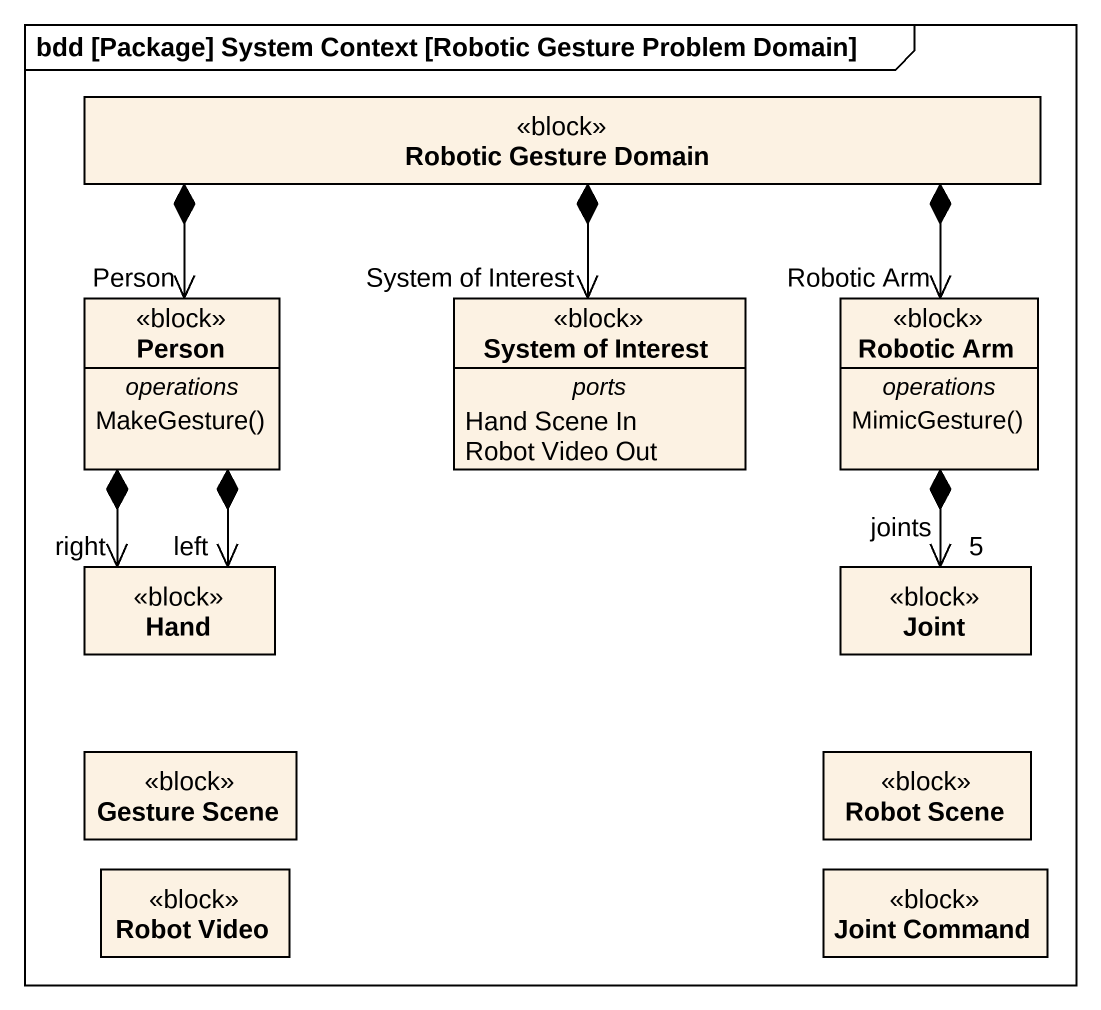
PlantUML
@startuml
mainframe bdd [Package] System Context [Robotic Gesture Problem Domain]
hide circle
hide empty members
class "Robotic Gesture Domain" as Robotic_Gesture_Domain <<block>>
class "Person" as Person_ <<block>> {
  -- operations --
  MakeGesture()
}
class "System of Interest" as System_of_Interest <<block>> {
  -- ports --
  Hand Scene In
  Robot Video Out
}
class "Robotic Arm" as Robotic_Arm <<block>> {
  -- operations --
  MimicGesture()
}
class Hand <<block>>
class Joint <<block>>
class "Gesture Scene" as Gesture_Scene <<block>>
class "Robot Scene" as Robot_Scene <<block>>
class "Robot Video" as Robot_Video <<block>>
class "Joint Command" as Joint_Command <<block>>
Robotic_Gesture_Domain *--> "Person" Person_
Robotic_Gesture_Domain *--> "System of Interest" System_of_Interest
Robotic_Gesture_Domain *--> "Robotic Arm" Robotic_Arm
Person_ *--> "right" Hand
Person_ *--> "left" Hand
Robotic_Arm *--> "joints\n5" Joint
@enduml
